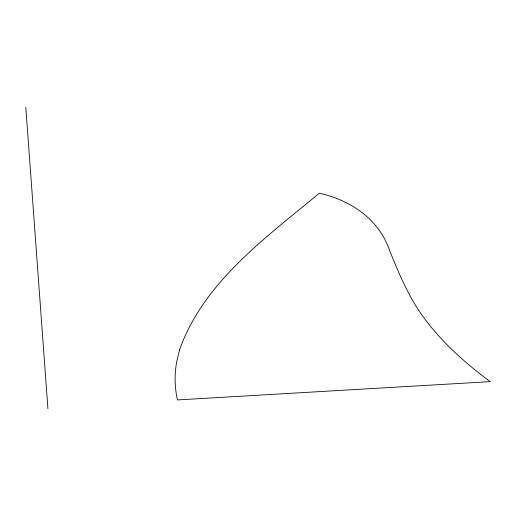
<?xml version="1.0" encoding="UTF-8"?>
<svg xmlns="http://www.w3.org/2000/svg" width="516" height="516" viewBox="0 0 516 516"><rect width="100%" height="100%" fill="white"/><g stroke="black" fill="none" stroke-linecap="round" stroke-linejoin="round"><path stroke-width="0.77" d="M25.8 107.354L47.923 408.646M179.549 349.835L176.595 362.271A152.62 121.047 -1.9 0 0 177.42 399.932L490.2 381.634C464.581 362.6 440.432 341.082 421.875 314.934C407.827 294.997 398.423 272.403 389.38 249.899C378.718 218.971 350.248 200.047 319.301 193.229C266.211 237.36 203.478 282.136 179.549 349.835"/></g></svg>
